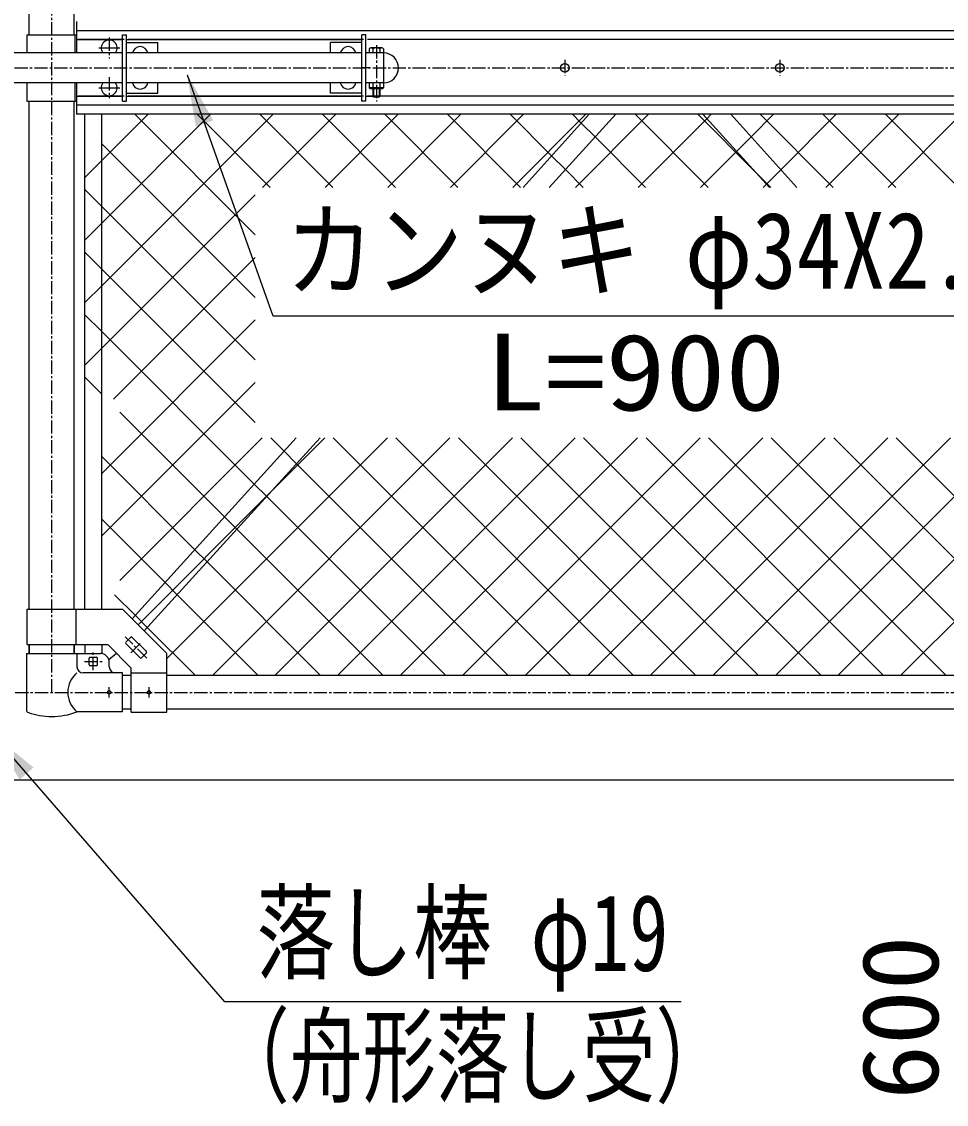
# Model space of a CAD drawing. Units: millimetres, scale not verified. Extents: x -5940 to 5940, y -4200 to 4200.
# Drawn here: x -2504 to -1459, y -2335 to -1111 of the extents above; entities that cross this region are included whole.
import ezdxf
from ezdxf.enums import TextEntityAlignment as Align

# ---------------------------------------------------------------- set-up
doc = ezdxf.new("R2010")
doc.units = ezdxf.units.MM
doc.header["$LTSCALE"] = 20
doc.linetypes.add('USER1', pattern=[0.375, 0.25, -0.125])
doc.linetypes.add('USER2', pattern=[1.125, 0.75, -0.125, 0.125, -0.125])
for name, color, linetype, lineweight in [('0-0_6文字', 7, 'Continuous', 25), ('0-6_2網', 2, 'Continuous', 25), ('0-8_0', 7, 'Continuous', 25), ('0-9_1部材', 7, 'Continuous', 25), ('0-A_中心線', 1, 'USER2', 25), ('0-C_8部品', 7, 'Continuous', 25), ('0-E_GL', 7, 'Continuous', 25)]:
    doc.layers.add(name, color=color, linetype=linetype, lineweight=lineweight)
doc.styles.add('ＭＳ ゴシック', font='')
doc.styles.get('ＭＳ ゴシック').set_extended_font_data('MS Gothic')

msp = doc.modelspace()

# ---------------------------------------------------------------- linework, layer by layer
at = {"layer": '0-0_6文字'}
for points in [[(-1395.76, -1443.74), (-2219.97, -1443.74), (-2317.12, -1171.29)], [(-1758.85, -2218.87), (-2274.78, -2218.87), (-2536.81, -1917.04)]]:
    msp.add_lwpolyline(points, dxfattribs=at)
for points in [[(-2317.79, -1169.41), (-2287.83, -1222.42), (-2307.45, -1229.42)], [(-2538.12, -1915.53), (-2490.92, -1954.01), (-2506.66, -1967.67)]]:
    msp.add_solid(points, dxfattribs=at)
at = {"layer": '0-6_2網'}
for p, q in [((-2413.93, -1338.7), (-2290.85, -1215.62)), ((-2413.93, -1409.41), (-2220.14, -1215.62)), ((-2413.93, -1267.99), (-2361.56, -1215.62)), ((-2240.43, -1351.85), (-2376.66, -1215.62)), ((-2223.39, -1298.18), (-2305.95, -1215.62)), ((-2152.68, -1298.18), (-2235.24, -1215.62)), ((-2231.99, -1298.18), (-2149.43, -1215.62)), ((-2081.97, -1298.18), (-2164.53, -1215.62)), ((-2161.28, -1298.18), (-2078.72, -1215.62)), ((-2011.26, -1298.18), (-2093.82, -1215.62)), ((-2090.57, -1298.18), (-2008.01, -1215.62)), ((-1940.55, -1298.18), (-2023.11, -1215.62)), ((-2019.86, -1298.18), (-1937.3, -1215.62)), ((-1905.42, -1262.6), (-1952.4, -1215.62)), ((-1949.15, -1298.18), (-1866.59, -1215.62)), ((-1871.82, -1225.49), (-1881.69, -1215.62)), ((-1878.44, -1298.18), (-1795.88, -1215.62)), ((-1728.41, -1298.18), (-1810.98, -1215.62)), ((-1807.73, -1298.18), (-1730.13, -1220.58)), ((-1675.64, -1280.24), (-1740.27, -1215.62)), ((-1730.13, -1220.58), (-1725.16, -1215.62)), ((-1679.92, -1241.09), (-1654.45, -1215.62)), ((-1586.99, -1298.18), (-1669.55, -1215.62)), ((-1646.32, -1278.2), (-1583.74, -1215.62)), ((-1516.28, -1298.18), (-1598.84, -1215.62)), ((-1595.6, -1298.18), (-1513.03, -1215.62)), ((-1445.57, -1298.18), (-1528.13, -1215.62)), ((-1524.88, -1298.18), (-1442.32, -1215.62)), ((-1856.12, -1241.18), (-1871.82, -1225.49)), ((-1799.12, -1298.18), (-1856.12, -1241.18)), ((-1696.38, -1257.54), (-1679.92, -1241.09)), ((-2240.43, -1422.56), (-2413.93, -1249.07)), ((-1737.02, -1298.18), (-1696.38, -1257.54)), ((-2432.93, -1286.99), (-2413.93, -1267.99)), ((-1889.87, -1278.15), (-1905.42, -1262.6)), ((-1869.83, -1298.18), (-1889.87, -1278.15)), ((-1657.7, -1298.18), (-1675.64, -1280.24)), ((-1662.62, -1294.5), (-1646.32, -1278.2)), ((-1666.31, -1298.18), (-1662.62, -1294.5)), ((-2413.93, -1319.78), (-2432.93, -1300.78)), ((-2413.93, -1480.12), (-2240.43, -1306.62)), ((-2240.43, -1493.27), (-2413.93, -1319.78)), ((-2432.93, -1357.7), (-2413.93, -1338.7)), ((-2413.93, -1390.49), (-2432.93, -1371.49)), ((-2400.72, -1537.62), (-2240.43, -1377.33)), ((-2240.43, -1563.98), (-2413.93, -1390.49)), ((-2432.93, -1428.41), (-2413.93, -1409.41)), ((-2413.93, -1461.2), (-2432.93, -1442.2)), ((-2413.93, -1621.54), (-2240.43, -1448.05)), ((-2241.46, -1633.66), (-2413.93, -1461.2)), ((-2432.93, -1499.12), (-2413.93, -1480.12)), ((-2413.93, -1531.91), (-2432.93, -1512.91)), ((-2413.93, -1692.25), (-2240.43, -1518.76)), ((-2393.43, -1742.46), (-2232.47, -1581.5)), ((-2340.43, -1830.88), (-2091.04, -1581.5)), ((-2288.85, -1850.02), (-2020.33, -1581.5)), ((-2207.86, -1596.55), (-2222.91, -1581.5)), ((-2220.5, -1640.25), (-2161.75, -1581.5)), ((-2218.14, -1850.02), (-1949.62, -1581.5)), ((-1883.68, -1850.02), (-2152.2, -1581.5)), ((-2147.43, -1850.02), (-1878.91, -1581.5)), ((-1812.97, -1850.02), (-2081.49, -1581.5)), ((-2076.72, -1850.02), (-1808.2, -1581.5)), ((-1742.26, -1850.02), (-2010.78, -1581.5)), ((-2006.01, -1850.02), (-1737.49, -1581.5)), ((-1671.55, -1850.02), (-1940.07, -1581.5)), ((-1935.3, -1850.02), (-1666.78, -1581.5)), ((-1600.84, -1850.02), (-1869.36, -1581.5)), ((-1864.59, -1850.02), (-1596.07, -1581.5)), ((-1530.13, -1850.02), (-1798.65, -1581.5)), ((-1793.88, -1850.02), (-1525.36, -1581.5)), ((-1459.42, -1850.02), (-1727.94, -1581.5)), ((-1723.17, -1850.02), (-1454.65, -1581.5)), ((-1388.71, -1850.02), (-1657.23, -1581.5)), ((-1652.46, -1850.02), (-1392.6, -1590.16)), ((-1318, -1850.02), (-1586.52, -1581.5)), ((-1247.29, -1850.02), (-1515.81, -1581.5)), ((-2308.67, -1707.87), (-2413.93, -1602.62)), ((-2193.61, -1610.8), (-2207.86, -1596.55)), ((-1954.39, -1850.02), (-2193.61, -1610.8)), ((-1581.75, -1850.02), (-1358.85, -1627.12)), ((-2227.36, -1647.76), (-2241.46, -1633.66)), ((-2372.88, -1792.62), (-2220.5, -1640.25)), ((-2025.1, -1850.02), (-2227.36, -1647.76)), ((-1511.04, -1850.02), (-1325.1, -1664.08)), ((-2342.28, -1744.98), (-2413.93, -1673.33)), ((-2095.81, -1850.02), (-2261.11, -1684.72)), ((-2294.86, -1721.69), (-2308.67, -1707.87)), ((-2166.53, -1850.02), (-2294.86, -1721.69)), ((-2328.61, -1758.65), (-2342.28, -1744.98)), ((-2375.88, -1782.09), (-2399.35, -1758.62)), ((-2237.24, -1850.02), (-2328.61, -1758.65)), ((-2362.36, -1795.61), (-2375.88, -1782.09)), ((-2307.95, -1850.02), (-2362.36, -1795.61))]:
    msp.add_line(p, q, dxfattribs=at)
msp.add_lwpolyline([(-2261.11, -1684.72), (-2275.07, -1670.77), (-2393.43, -1552.41)], dxfattribs=at)
at = {"layer": '0-8_0'}
for p, q in [((-2442.43, -1110.62), (-2442.43, -1146.12)), ((-2498.63, -1125.62), (-2442.43, -1125.62)), ((-2498.63, -1125.62), (-2498.63, -1146.12)), ((-2444.17, -1125.62), (-2444.17, -1146.12)), ((-2390.43, -1200.62), (-2390.43, -1125.62)), ((-2390.43, -1125.62), (-2385.93, -1125.62)), ((-2385.93, -1200.62), (-2385.93, -1125.62)), ((-2119.93, -1200.62), (-2119.93, -1125.62)), ((-2115.43, -1125.62), (-2119.93, -1125.62)), ((-2115.43, -1200.62), (-2115.43, -1125.62)), ((-2442.43, -1131.12), (-2390.43, -1131.12)), ((-2385.93, -1131.12), (-2119.93, -1131.12)), ((-2385.93, -1134.62), (-2350.43, -1134.62)), ((-2117.93, -1131.12), (-2383.93, -1131.12)), ((-2350.43, -1146.12), (-2350.43, -1134.62)), ((-2119.93, -1134.62), (-2155.43, -1134.62)), ((-2155.43, -1146.12), (-2155.43, -1134.62)), ((-2390.43, -1146.12), (-2621.23, -1146.12)), ((-2119.93, -1146.12), (-2385.93, -1146.12)), ((-2095.48, -1146.12), (-2115.43, -1146.12)), ((-2111.58, -1141.42), (-2111.58, -1146.12)), ((-2097.41, -1140.62), (-2109.68, -1140.62)), ((-2095.48, -1146.12), (-2095.48, -1180.12)), ((-2095.38, -1141.42), (-2095.38, -1146.12)), ((-2390.43, -1180.12), (-2621.23, -1180.12)), ((-2498.63, -1180.12), (-2498.63, -1200.62)), ((-2444.17, -1180.12), (-2444.17, -1200.62)), ((-2442.43, -1180.12), (-2442.43, -1215.62)), ((-2119.93, -1180.12), (-2385.93, -1180.12)), ((-2350.43, -1191.62), (-2350.43, -1180.12)), ((-2155.43, -1191.62), (-2155.43, -1180.12)), ((-2095.48, -1180.12), (-2115.43, -1180.12)), ((-2111.58, -1180.12), (-2111.58, -1185.82)), ((-2095.38, -1185.82), (-2111.58, -1185.82)), ((-2097.04, -1186.62), (-2109.63, -1186.62)), ((-2107.48, -1180.12), (-2107.48, -1185.82)), ((-2107.48, -1186.62), (-2107.48, -1195.32)), ((-2106.68, -1186.62), (-2106.68, -1196.12)), ((-2100.28, -1186.62), (-2100.28, -1196.12)), ((-2099.48, -1180.12), (-2099.48, -1185.82)), ((-2099.48, -1186.62), (-2099.48, -1195.32)), ((-2095.38, -1180.12), (-2095.38, -1185.82)), ((-2442.43, -1195.12), (-2390.43, -1195.12)), ((-2385.93, -1191.62), (-2350.43, -1191.62)), ((-2385.93, -1195.12), (-2119.93, -1195.12)), ((-2117.93, -1195.12), (-2383.93, -1195.12)), ((-2119.93, -1191.62), (-2155.43, -1191.62)), ((-2115.43, -1195.12), (-2107.48, -1195.12)), ((-2099.48, -1195.32), (-2107.48, -1195.32)), ((-2106.68, -1196.12), (-2107.48, -1195.32)), ((-2100.28, -1196.12), (-2106.68, -1196.12)), ((-2100.28, -1196.12), (-2099.48, -1195.32)), ((-2498.63, -1200.62), (-2442.43, -1200.62)), ((-2495.83, -1243.12), (-2495.83, -1200.62)), ((-2445.03, -1243.12), (-2445.03, -1200.62)), ((-2390.43, -1200.62), (-2385.93, -1200.62)), ((-2115.43, -1200.62), (-2119.93, -1200.62))]:
    msp.add_line(p, q, dxfattribs=at)
at = {"layer": '0-8_0', "color": 1, "linetype": 'USER2'}
for p, q in [((-2405.43, -1128.78), (-2405.43, -1152.47)), ((-2103.48, -1137.38), (-2103.48, -1201.31)), ((-2405.43, -1173.78), (-2405.43, -1197.47)), ((-2395.12, -1163.12), (-2385.93, -1163.12)), ((-2110.73, -1163.12), (-2119.93, -1163.12))]:
    msp.add_line(p, q, dxfattribs=at)
at = {"layer": '0-8_0', "color": 1}
for p, q in [((-2417.27, -1140.62), (-2393.58, -1140.62)), ((-2417.27, -1185.62), (-2393.58, -1185.62))]:
    msp.add_line(p, q, dxfattribs=at)
at = {"layer": '0-8_0', "linetype": 'USER1'}
for p, q in [((-2107.48, -1141.42), (-2107.48, -1146.12)), ((-2099.48, -1141.42), (-2099.48, -1146.12))]:
    msp.add_line(p, q, dxfattribs=at)
at = {"layer": '0-8_0'}
for centre, radius, start, end in [((-2405.43, -1140.62), 9, 322.33011, 217.66989), ((-2370.43, -1148.12), 9, 12.83959, 167.16041), ((-2135.43, -1148.12), 9, 12.83959, 167.16041), ((-2109.53, -1143.63), 3.02, 47.18249, 132.81751), ((-2103.48, -1151.02), 10.4, 67.38014, 112.61986), ((-2097.43, -1143.65), 3.03, 47.363, 132.637), ((-2095.48, -1163.12), 17, 270, 90), ((-2405.43, -1185.62), 9, 142.33011, 37.66989), ((-2370.43, -1178.12), 9, 192.83959, 347.16041), ((-2135.43, -1178.12), 9, 192.83959, 347.16041), ((-2109.53, -1183.6), 3.02, 227.28053, 312.71947), ((-2103.48, -1176.22), 10.4, 247.38014, 292.61986), ((-2097.43, -1183.69), 2.96, 226.1605, 313.8395)]:
    msp.add_arc(centre, radius, start, end, dxfattribs=at)
at = {"layer": '0-9_1部材'}
for p, q in [((-2495.83, -1125.62), (-2495.83, -551.17)), ((-2445.03, -1125.62), (-2445.03, -551.17)), ((-1125.43, -1121.12), (-2442.43, -1121.12)), ((-1125.43, -1131.12), (-2113.43, -1131.12)), ((-1125.43, -1195.12), (-2113.43, -1195.12)), ((-2495.83, -1775.07), (-2495.83, -1200.62)), ((-2445.03, -1775.07), (-2445.03, -1200.62)), ((-1125.43, -1205.12), (-2442.43, -1205.12)), ((-1125.43, -1215.62), (-2442.43, -1215.62)), ((-2432.93, -1775.07), (-2432.93, -1215.62)), ((-2413.93, -1775.07), (-2413.93, -1215.62)), ((-1937.65, -1298.18), (-1862.88, -1215.62)), ((-1908.17, -1298.18), (-1832.78, -1215.62)), ((-1734.66, -1215.62), (-1659.26, -1298.18)), ((-1702.98, -1215.62), (-1628.22, -1298.18)), ((-2379.46, -1786.04), (-2194.23, -1581.5)), ((-2365.95, -1799.54), (-2166.86, -1581.5)), ((-1226.23, -1850.02), (-2340.43, -1850.02)), ((-1226.23, -1888.12), (-2340.43, -1888.12))]:
    msp.add_line(p, q, dxfattribs=at)
at = {"layer": '0-A_中心線'}
for p, q in [((-2470.43, -1869.07), (-2470.43, -419.46)), ((-3952.54, -1163.12), (-1062.68, -1163.12)), ((-3951.84, -1869.07), (-1061.11, -1869.07))]:
    msp.add_line(p, q, dxfattribs=at)
at = {"layer": '0-C_8部品'}
for p, q in [((-2388.43, -1131.12), (-2440.43, -1131.12)), ((-2388.43, -1195.12), (-2440.43, -1195.12)), ((-2498.13, -1775.07), (-2460.93, -1775.07)), ((-2498.13, -1815.07), (-2498.13, -1775.07)), ((-2460.93, -1775.07), (-2390.43, -1775.07)), ((-2442.73, -1815.07), (-2442.73, -1775.07)), ((-2390.43, -1775.07), (-2340.43, -1825.07)), ((-2363.46, -1822.97), (-2379.72, -1806.71)), ((-2498.13, -1815.07), (-2460.93, -1815.07)), ((-2495.83, -1815.07), (-2495.83, -1825.07)), ((-2495.83, -1825.07), (-2495.83, -1815.07)), ((-2460.93, -1815.07), (-2406.99, -1815.07)), ((-2445.03, -1815.07), (-2445.03, -1825.07)), ((-2445.03, -1825.07), (-2445.03, -1815.07)), ((-2432.93, -1815.07), (-2432.93, -1825.07)), ((-2413.93, -1815.07), (-2413.93, -1825.07)), ((-2406.99, -1815.07), (-2380.43, -1841.64)), ((-2370.53, -1830.04), (-2386.79, -1813.78)), ((-2498.98, -1825.07), (-2498.98, -1888.76)), ((-2498.98, -1825.07), (-2460.93, -1825.07)), ((-2460.93, -1825.07), (-2441.88, -1825.07)), ((-2441.88, -1825.07), (-2441.88, -1840.07)), ((-2441.88, -1825.07), (-2415.43, -1825.07)), ((-2428.18, -1837.82), (-2428.18, -1830.32)), ((-2427.18, -1829.32), (-2419.68, -1829.32)), ((-2418.68, -1837.82), (-2418.68, -1830.32)), ((-2405.89, -1832.05), (-2397.14, -1824.93)), ((-2405.43, -1840.07), (-2405.43, -1835.07)), ((-2340.43, -1891.32), (-2340.43, -1825.07)), ((-2390.43, -1847.07), (-2434.88, -1847.07)), ((-2427.18, -1838.82), (-2419.68, -1838.82)), ((-2390.43, -1891.07), (-2390.43, -1847.07)), ((-2380.43, -1891.32), (-2380.43, -1841.64)), ((-2380.43, -1846.82), (-2340.43, -1846.82)), ((-2380.43, -1850.02), (-2390.43, -1850.02)), ((-2380.43, -1850.02), (-2390.43, -1850.02)), ((-2390.43, -1891.07), (-2441.88, -1891.07)), ((-2380.43, -1888.12), (-2390.43, -1888.12)), ((-2380.43, -1888.12), (-2390.43, -1888.12)), ((-2380.43, -1891.32), (-2340.43, -1891.32))]:
    msp.add_line(p, q, dxfattribs=at)
at = {"layer": '0-C_8部品', "color": 1, "linetype": 'USER2'}
for p, q in [((-1890.43, -1154.12), (-1890.43, -1172.12)), ((-1647.43, -1154.12), (-1647.43, -1172.12))]:
    msp.add_line(p, q, dxfattribs=at)
at = {"layer": '0-C_8部品', "color": 4, "linetype": 'USER2'}
for p, q in [((-2362.95, -1830.55), (-2387.3, -1806.2)), ((-2381.08, -1824.34), (-2369.16, -1812.41)), ((-2433.43, -1834.07), (-2413.43, -1834.07)), ((-2423.43, -1844.07), (-2423.43, -1824.07)), ((-2405.43, -1874.77), (-2405.43, -1863.37)), ((-2360.43, -1874.77), (-2360.43, -1863.37))]:
    msp.add_line(p, q, dxfattribs=at)
at = {"layer": '0-C_8部品', "linetype": 'USER2'}
for p, q in [((-2386.79, -1812.36), (-2381.13, -1806.71)), ((-2369.11, -1830.04), (-2363.46, -1824.39))]:
    msp.add_line(p, q, dxfattribs=at)
at = {"layer": '0-C_8部品'}
for centre, radius in [((-1890.43, -1163.12), 5), ((-1647.43, -1163.12), 5), ((-2405.43, -1869.07), 2), ((-2360.43, -1869.07), 2)]:
    msp.add_circle(centre, radius, dxfattribs=at)
for centre, radius, start, end in [((-2380.43, -1807.41), 1, 45, 135), ((-2386.08, -1813.07), 1, 135, 225), ((-2364.16, -1823.68), 1, 315, 45), ((-2427.18, -1830.32), 1, 90, 180), ((-2419.68, -1830.32), 1, 0, 90), ((-2415.43, -1835.07), 10, 0, 90), ((-2369.82, -1829.33), 1, 225, 315), ((-2423.68, -1869.07), 28.55, 129.59418, 230.40582), ((-2434.88, -1840.07), 7, 180, 270), ((-2427.18, -1837.82), 1, 180, 270), ((-2419.68, -1837.82), 1, 270, 0), ((-2398.43, -1840.07), 7, 180, 270), ((-2495.68, -1888.76), 3.3, 180, 250.77949), ((-2470.43, -1816.34), 80, 250.77949, 270), ((-2470.43, -1816.34), 80, 270, 290.9084)]:
    msp.add_arc(centre, radius, start, end, dxfattribs=at)
at = {"layer": '0-E_GL'}
msp.add_line((-2550.73, -1968.12), (-1205.83, -1968.12), dxfattribs=at)

# ---------------------------------------------------------------- texts
at = {"layer": '0-0_6文字', "style": 'ＭＳ ゴシック'}
for s, height, width, p in [('カンヌキ φ34X2.3', 86.59, 0.85, (-2206.32, -1438.54)), ('L=900', 86.66, 1.15, (-1980.12, -1576.35)), ('落し棒 φ19', 86.59, 0.75, (-2238.98, -2209.9)), ('（舟形落し受）', 86.66, 0.7, (-2284.36, -2349.42))]:
    msp.add_text(s, height=height, dxfattribs=dict(at, width=width)).set_placement(p, align=Align.BOTTOM_LEFT)
at = {"layer": '0-8_0', "style": 'ＭＳ ゴシック', "width": 1.05}
msp.add_text('600', height=86.66, rotation=90, dxfattribs=at).set_placement((-1442.4, -2329.62), align=Align.BOTTOM_LEFT)

doc.saveas('drawing.dxf')
